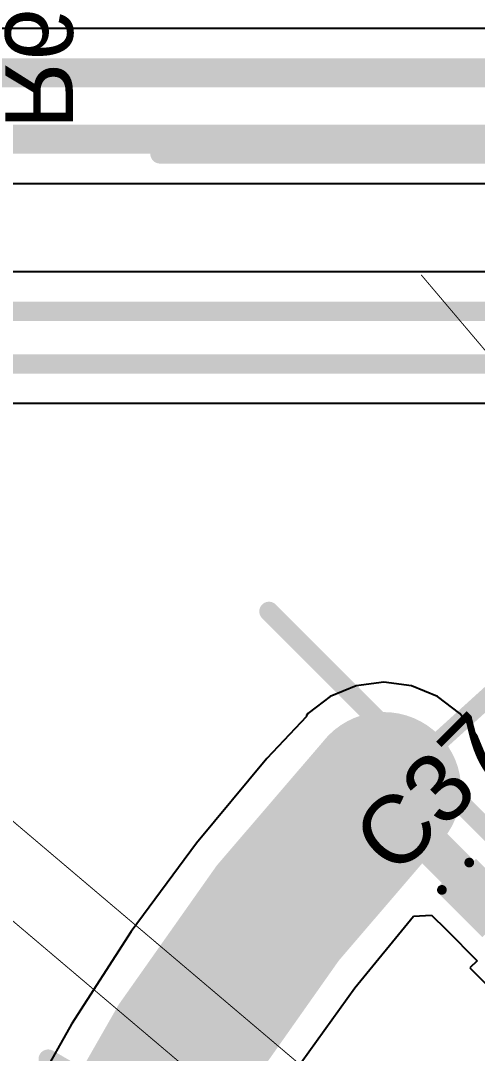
# Model space of a CAD drawing. Header units: inches. Extents: x -7 to 348, y -14 to 159.
# Drawn here: x 14.68 to 20.68, y 31.53 to 45.09 of the extents above; entities that cross this region are included whole.
import ezdxf

# ---------------------------------------------------------------- set-up
doc = ezdxf.new("R2010")
doc.units = ezdxf.units.IN
for name, color, linetype in [('Bottom Layer', 5, 'Continuous'), ('Bottom Overlay', 54, 'Continuous'), ('Dimension', 6, 'Continuous'), ('Fabrication', 76, 'Continuous'), ('Top Layer', 1, 'Continuous'), ('Top Overlay', 2, 'Continuous'), ('Top Paste', 8, 'Continuous'), ('Top Solder', 216, 'Continuous')]:
    doc.layers.add(name, color=color, linetype=linetype)
doc.styles.add('Arial', font='', dxfattribs={"height": 0.2})
doc.styles.get('Arial').set_extended_font_data('Arial')

msp = doc.modelspace()

# ---------------------------------------------------------------- hatches: boundary and pattern name
at = {"layer": 'Top Layer'}
msp.add_hatch(color=1, dxfattribs=at).paths.add_polyline_path([(20.664, 34.002), (21.113, 33.553), (20.79, 33.23), (20.341, 33.679)])
at = {"layer": 'Top Paste'}
msp.add_hatch(color=8, dxfattribs=at).paths.add_polyline_path([(20.664, 34.002), (21.113, 33.553), (20.79, 33.23), (20.341, 33.679)])
at = {"layer": 'Top Solder'}
msp.add_hatch(color=216, dxfattribs=at).paths.add_polyline_path([(20.664, 34.087), (21.198, 33.553), (20.79, 33.145), (20.256, 33.679)])

# ---------------------------------------------------------------- linework, layer by layer
at = {"layer": 'Bottom Layer'}
for p, q in [((23.598, 44.991), (13.856, 44.991)), ((13.109, 42.953), (23.675, 42.953))]:
    msp.add_line(p, q, dxfattribs=at)
at = {"layer": 'Bottom Layer', "const_width": 0.381}
for points in [[(13.031, 44.408), (23.598, 44.408)], [(11.381, 43.535), (23.754, 43.535)]]:
    msp.add_lwpolyline(points, dxfattribs=at)
at = {"layer": 'Dimension'}
for points, const_width in [([(58.31, 19.467, 1), (13.31, 19.467, 1)], 0.254), ([(54.56, 19.467, 1), (17.06, 19.467, 1)], 0.254), ([(17.88, 37.336, 1), (18.007, 37.336, 1)], 0.127), ([(14.98, 31.457, 1), (15.107, 31.457, 1)], 0.127)]:
    msp.add_lwpolyline(points, format="xyb", close=True, dxfattribs=dict(at, const_width=const_width))
at = {"layer": 'Dimension', "const_width": 0.254}
for points in [[(17.944, 37.336), (55.362, -0.082)], [(15.044, 31.457), (58.345, 6.457)]]:
    msp.add_lwpolyline(points, dxfattribs=at)
at = {"layer": 'Fabrication', "const_width": 0.0127}
for points in [[(19.945, 41.752), (24.028, 36.932)], [(19.945, 41.752), (24.028, 36.932)], [(19.945, 41.752), (24.028, 36.932)], [(19.945, 41.752), (24.028, 36.932)], [(13.603, 35.409), (18.423, 31.325)], [(13.603, 35.409), (18.423, 31.325)], [(13.603, 35.409), (18.423, 31.325)], [(13.603, 35.409), (18.423, 31.325)], [(12.956, 34.646), (17.106, 31.131)], [(12.956, 34.646), (17.106, 31.131)]]:
    msp.add_lwpolyline(points, dxfattribs=at)
at = {"layer": 'Fabrication', "const_width": 0.00635}
msp.add_lwpolyline([(19.942, 41.752, 1), (19.948, 41.752, 1)], format="xyb", close=True, dxfattribs=at)
msp.add_lwpolyline([(19.942, 41.752, 1), (19.948, 41.752, 1)], format="xyb", close=True, dxfattribs=at)
msp.add_lwpolyline([(19.942, 41.752, 1), (19.948, 41.752, 1)], format="xyb", close=True, dxfattribs=at)
msp.add_lwpolyline([(19.942, 41.752, 1), (19.948, 41.752, 1)], format="xyb", close=True, dxfattribs=at)
at = {"layer": 'Top Layer'}
for p, q in [((21.435, 41.793), (12.923, 41.793)), ((10.806, 40.068), (20.932, 40.068)), ((19.088, 36.359), (18.748, 36.218)), ((19.452, 36.407), (19.088, 36.359)), ((19.817, 36.359), (19.452, 36.407)), ((20.157, 36.218), (19.817, 36.359)), ((18.748, 36.218), (18.563, 36.077)), ((20.449, 35.994), (20.157, 36.218)), ((18.563, 36.077), (18.456, 35.994)), ((18.437, 35.957), (17.915, 35.403)), ((18.456, 35.994), (18.431, 35.962)), ((18.431, 35.962), (18.437, 35.957)), ((20.673, 35.702), (20.449, 35.994)), ((20.813, 35.363), (20.673, 35.702)), ((17.915, 35.403), (16.991, 34.294)), ((16.991, 34.294), (16.135, 33.131)), ((19.07, 32.395), (19.84, 33.334)), ((19.84, 33.334), (20.08, 33.346)), ((20.08, 33.346), (20.269, 33.158)), ((16.135, 33.131), (15.351, 31.918)), ((20.269, 33.158), (20.269, 33.158)), ((20.269, 33.158), (20.677, 32.749)), ((20.677, 32.749), (20.583, 32.654)), ((20.583, 32.654), (21.617, 31.62)), ((18.265, 31.273), (19.07, 32.395)), ((15.351, 31.918), (14.641, 30.66))]:
    msp.add_line(p, q, dxfattribs=at)
for points, const_width in [([(11.582, 41.275), (21.435, 41.275)], 0.254), ([(10.806, 40.586), (20.932, 40.586)], 0.254), ([(19.525, 34.817), (20.726, 33.615)], 0.508), ([(20.726, 33.615), (20.798, 33.544)], 0.508), ([(20.798, 33.544), (21.652, 32.69)], 0.508)]:
    msp.add_lwpolyline(points, dxfattribs=dict(at, const_width=const_width))
at = {"layer": 'Top Layer', "const_width": 2.032}
msp.add_lwpolyline([(14.245, 13.135, -0.267603), (19.452, 34.998)], format="xyb", dxfattribs=at)
at = {"layer": 'Top Layer'}
for points, const_width in [([(18.944, 34.998, 1), (19.96, 34.998, 1)], 1.016), ([(19.398, 34.817, 1), (19.652, 34.817, 1)], 0.254), ([(20.599, 33.615, 1), (20.853, 33.615, 1)], 0.254), ([(20.599, 33.615, 1), (20.853, 33.615, 1)], 0.254), ([(20.671, 33.544, 1), (20.925, 33.544, 1)], 0.254), ([(20.671, 33.544, 1), (20.925, 33.544, 1)], 0.254)]:
    msp.add_lwpolyline(points, format="xyb", close=True, dxfattribs=dict(at, const_width=const_width))
at = {"layer": 'Top Overlay'}
for points, const_width in [([(16.512, 43.343), (55.097, 43.343)], 0.254), ([(20.215, 33.679), (20.574, 34.038)], 0.127), ([(20.215, 33.679), (20.79, 33.104)], 0.127)]:
    msp.add_lwpolyline(points, dxfattribs=dict(at, const_width=const_width))
for points, const_width in [([(16.449, 43.343, 1), (16.576, 43.343, 1)], 0.127), ([(20.542, 34.038, 1), (20.606, 34.038, 1)], 0.0635), ([(20.183, 33.679, 1), (20.247, 33.679, 1)], 0.0635), ([(20.183, 33.679, 1), (20.247, 33.679, 1)], 0.0635)]:
    msp.add_lwpolyline(points, format="xyb", close=True, dxfattribs=dict(at, const_width=const_width))

# ---------------------------------------------------------------- texts
at = {"layer": 'Bottom Overlay', "style": 'Arial', "text_generation_flag": 2}
msp.add_text('R6', height=0.889, rotation=270, dxfattribs=at).set_placement((14.479, 43.668))
at = {"layer": 'Top Overlay', "style": 'Arial'}
msp.add_text('C37', height=0.889, rotation=45, dxfattribs=at).set_placement((19.602, 33.829))

doc.saveas('drawing.dxf')
